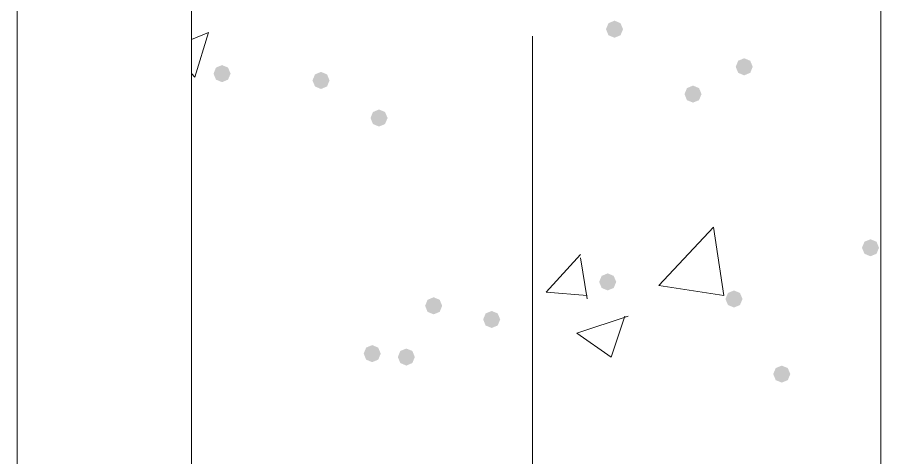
# Model space of a CAD drawing. Header units: millimetres. Extents: x 29 to 95071, y 20 to 67221.
# Drawn here: x 9655 to 10909, y 47129 to 47769 of the extents above; entities that cross this region are included whole.
import ezdxf

# ---------------------------------------------------------------- set-up
doc = ezdxf.new("R2010")
doc.units = ezdxf.units.MM

msp = doc.modelspace()

# ---------------------------------------------------------------- hatches: boundary and pattern name
h = msp.add_hatch(color=7)
h.dxf.hatch_style = 2
h.paths.add_polyline_path([(10522.1, 47738.9), (10513.3, 47742.5), (10509.7, 47751.3), (10513.3, 47760), (10522.1, 47763.7), (10530.8, 47760), (10534.5, 47751.3), (10530.8, 47742.5)])
h = msp.add_hatch(color=7)
h.dxf.hatch_style = 2
h.paths.add_polyline_path([(10710.4, 47684.3), (10701.7, 47688), (10698.1, 47696.7), (10701.7, 47705.5), (10710.4, 47709.1), (10719.2, 47705.5), (10722.8, 47696.7), (10719.2, 47688)])
h = msp.add_hatch(color=7)
h.dxf.hatch_style = 2
h.paths.add_polyline_path([(9952.1, 47674.4), (9943.3, 47678.1), (9939.7, 47686.8), (9943.3, 47695.6), (9952.1, 47699.2), (9960.8, 47695.6), (9964.5, 47686.8), (9960.8, 47678.1)])
h = msp.add_hatch(color=7)
h.dxf.hatch_style = 2
h.paths.add_polyline_path([(10095.8, 47664.5), (10087.1, 47668.2), (10083.4, 47676.9), (10087.1, 47685.7), (10095.8, 47689.3), (10104.6, 47685.7), (10108.2, 47676.9), (10104.6, 47668.2)])
h = msp.add_hatch(color=7)
h.dxf.hatch_style = 2
h.paths.add_polyline_path([(10636.1, 47644.7), (10627.3, 47648.3), (10623.7, 47657.1), (10627.3, 47665.8), (10636.1, 47669.5), (10644.8, 47665.8), (10648.5, 47657.1), (10644.8, 47648.3)])
h = msp.add_hatch(color=7)
h.dxf.hatch_style = 2
h.paths.add_polyline_path([(10180.1, 47610), (10171.3, 47613.6), (10167.7, 47622.4), (10171.3, 47631.1), (10180.1, 47634.8), (10188.8, 47631.1), (10192.5, 47622.4), (10188.8, 47613.6)])
h = msp.add_hatch(color=7)
h.dxf.hatch_style = 2
h.paths.add_polyline_path([(10893.8, 47421.7), (10885.1, 47425.3), (10881.4, 47434), (10885.1, 47442.8), (10893.8, 47446.4), (10902.6, 47442.8), (10906.2, 47434), (10902.6, 47425.3)])
h = msp.add_hatch(color=7)
h.dxf.hatch_style = 2
h.paths.add_polyline_path([(10512.2, 47372.1), (10503.4, 47375.7), (10499.8, 47384.5), (10503.4, 47393.2), (10512.2, 47396.9), (10520.9, 47393.2), (10524.6, 47384.5), (10520.9, 47375.7)])
h = msp.add_hatch(color=7)
h.dxf.hatch_style = 2
h.paths.add_polyline_path([(10695.6, 47347.3), (10686.8, 47350.9), (10683.2, 47359.7), (10686.8, 47368.4), (10695.6, 47372.1), (10704.3, 47368.4), (10708, 47359.7), (10704.3, 47350.9)])
h = msp.add_hatch(color=7)
h.dxf.hatch_style = 2
h.paths.add_polyline_path([(10259.4, 47337.4), (10250.6, 47341), (10247, 47349.8), (10250.6, 47358.5), (10259.4, 47362.2), (10268.2, 47358.5), (10271.8, 47349.8), (10268.2, 47341)])
h = msp.add_hatch(color=7)
h.dxf.hatch_style = 2
h.paths.add_polyline_path([(10343.7, 47317.6), (10334.9, 47321.2), (10331.3, 47330), (10334.9, 47338.7), (10343.7, 47342.3), (10352.4, 47338.7), (10356.1, 47330), (10352.4, 47321.2)])
h = msp.add_hatch(color=7)
h.dxf.hatch_style = 2
h.paths.add_polyline_path([(10170.2, 47268), (10161.4, 47271.6), (10157.8, 47280.4), (10161.4, 47289.1), (10170.2, 47292.8), (10178.9, 47289.1), (10182.6, 47280.4), (10178.9, 47271.6)])
h = msp.add_hatch(color=7)
h.dxf.hatch_style = 2
h.paths.add_polyline_path([(10219.7, 47263), (10211, 47266.7), (10207.4, 47275.4), (10211, 47284.2), (10219.7, 47287.8), (10228.5, 47284.2), (10232.1, 47275.4), (10228.5, 47266.7)])
h = msp.add_hatch(color=7)
h.dxf.hatch_style = 2
h.paths.add_polyline_path([(10765, 47238.3), (10756.2, 47241.9), (10752.6, 47250.7), (10756.2, 47259.4), (10765, 47263), (10773.7, 47259.4), (10777.4, 47250.7), (10773.7, 47241.9)])

# ---------------------------------------------------------------- linework, layer by layer
at = {"color": 7, "lineweight": 0}
for points in [[(9654.7, 53000.2), (9654.7, 47106.9)], [(9907.5, 42903.8), (9907.5, 52658.2)], [(10908.7, 47106.9), (10908.7, 52658.2)], [(9907.5, 47736.4), (9932.3, 47746.3)], [(9912.4, 47681.9), (9932.3, 47746.3)], [(10403.1, 46948.3), (10403.1, 47741.3)], [(9907.5, 47686.8), (9912.4, 47681.9)], [(10586.5, 47379.5), (10665.8, 47463.8), (10680.7, 47364.7)], [(10423, 47369.6), (10472.5, 47424.1)], [(10482.4, 47359.7), (10472.5, 47419.2)], [(10586.5, 47379.5), (10680.7, 47364.7)], [(10423, 47369.6), (10482.4, 47364.7)], [(10467.6, 47310.1), (10541.9, 47334.9)], [(10517.1, 47275.4), (10537, 47334.9)], [(10467.6, 47310.1), (10517.1, 47275.4)]]:
    msp.add_lwpolyline(points, dxfattribs=at)

doc.saveas('drawing.dxf')
